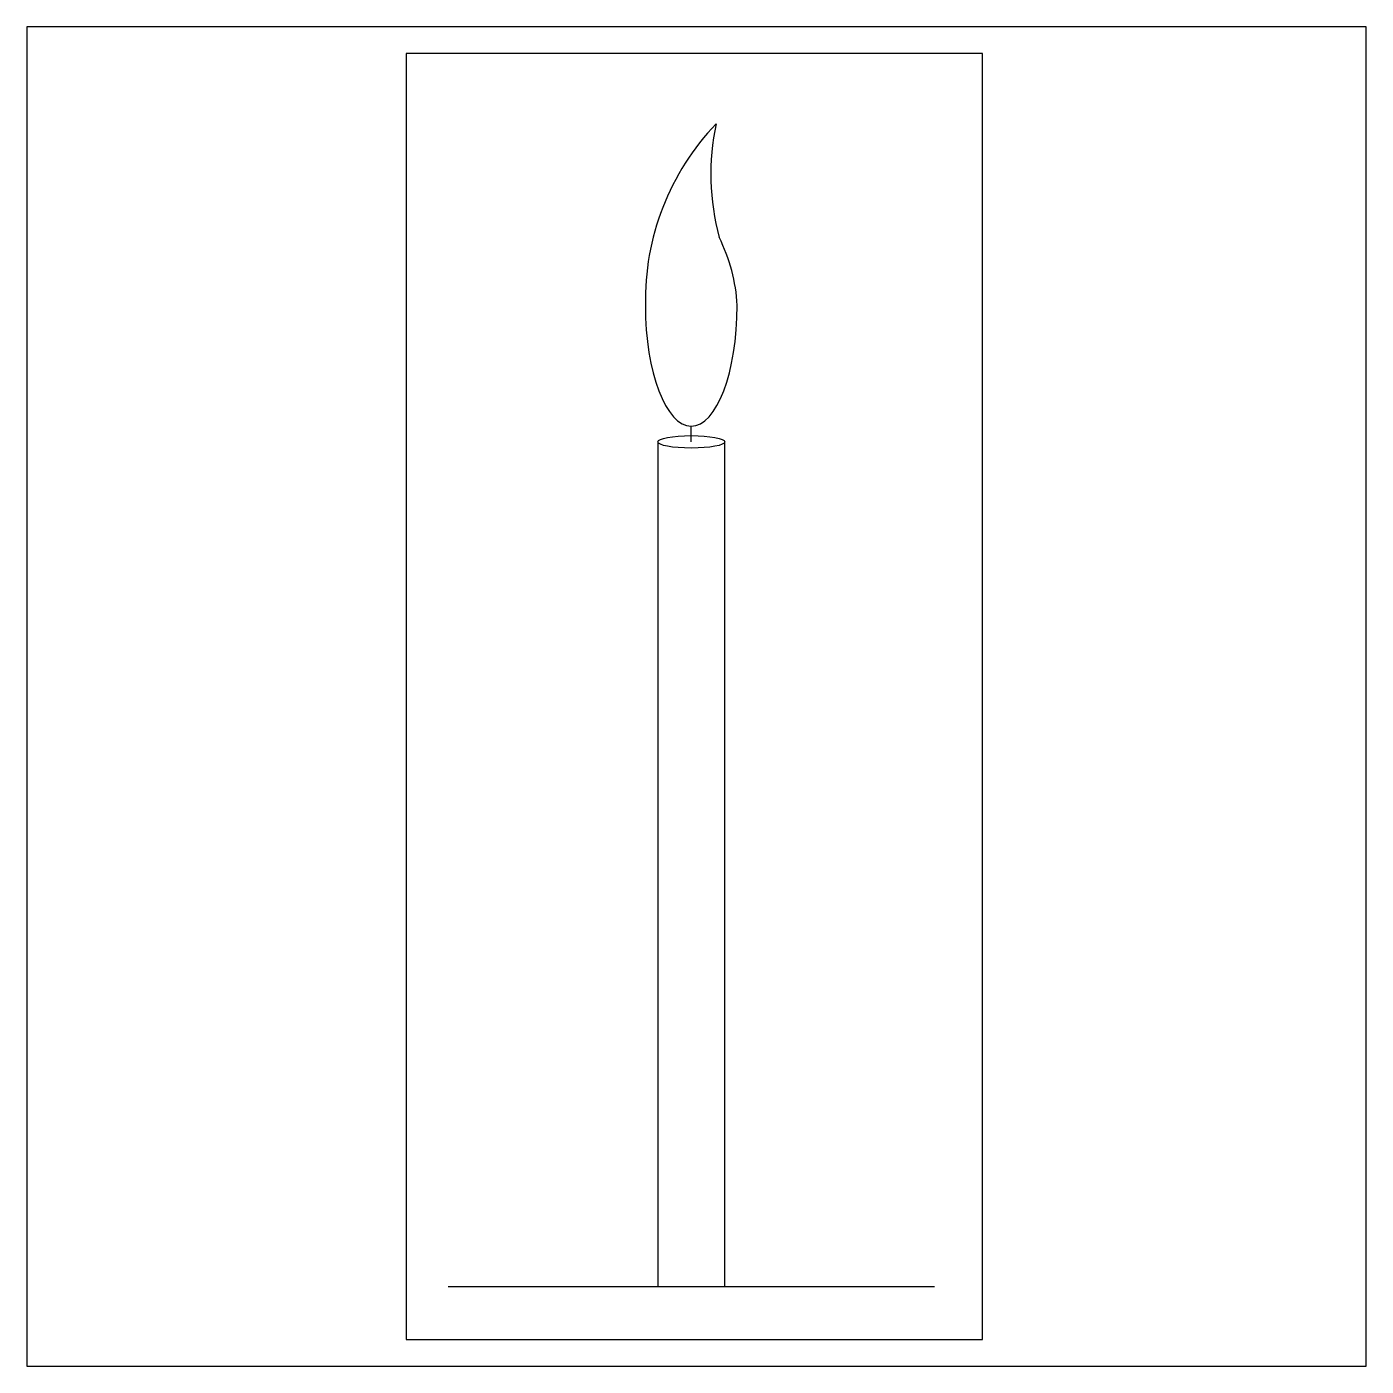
# Model space of a CAD drawing. Header units: millimetres. Extents: x 0 to 1000, y 0 to 1000.
import ezdxf

# ---------------------------------------------------------------- set-up
doc = ezdxf.new("R2010")
doc.units = ezdxf.units.MM
doc.layers.get('0').update_dxf_attribs({"color": 2})
doc.layers.add('1', color=1, linetype='Continuous')
doc.layers.add('2', color=7, linetype='Continuous')

msp = doc.modelspace()

# ---------------------------------------------------------------- linework, layer by layer
at = {"color": 2}
msp.add_lwpolyline([(0, 0), (1000, 0), (1000, 1000), (0, 1000)], close=True, dxfattribs=at)
at = {"layer": '1', "color": 1}
for p, q in [((713.6, 980), (283.2, 980)), ((283.2, 980), (283.2, 20)), ((713.6, 20), (713.6, 980)), ((283.2, 20), (713.6, 20))]:
    msp.add_line(p, q, dxfattribs=at)
at = {"layer": '2'}
for p, q in [((496.1, 690.1), (496.1, 701.8)), ((471.1, 690.1), (471.1, 59.6)), ((521.1, 59.6), (521.1, 690.1)), ((314.5, 59.6), (677.7, 59.6))]:
    msp.add_line(p, q, dxfattribs=at)
for centre, radius, start, end in [((652.8, 795.7), 191, 136.3203, 181.1288), ((694.2, 889.9), 183.5, 168.1545, 194.8919), ((406.3, 786.2), 124.2, 2.6612, 27.1227)]:
    msp.add_arc(centre, radius, start, end, dxfattribs=at)
msp.add_ellipse((496.1, 791.9), major_axis=(0, -90.1), ratio=0.38061, start_param=4.71239, end_param=7.85398, dxfattribs=at)
msp.add_ellipse((496.1, 690.1), major_axis=(-25, 0), ratio=0.18563, dxfattribs=at)

doc.saveas('drawing.dxf')
